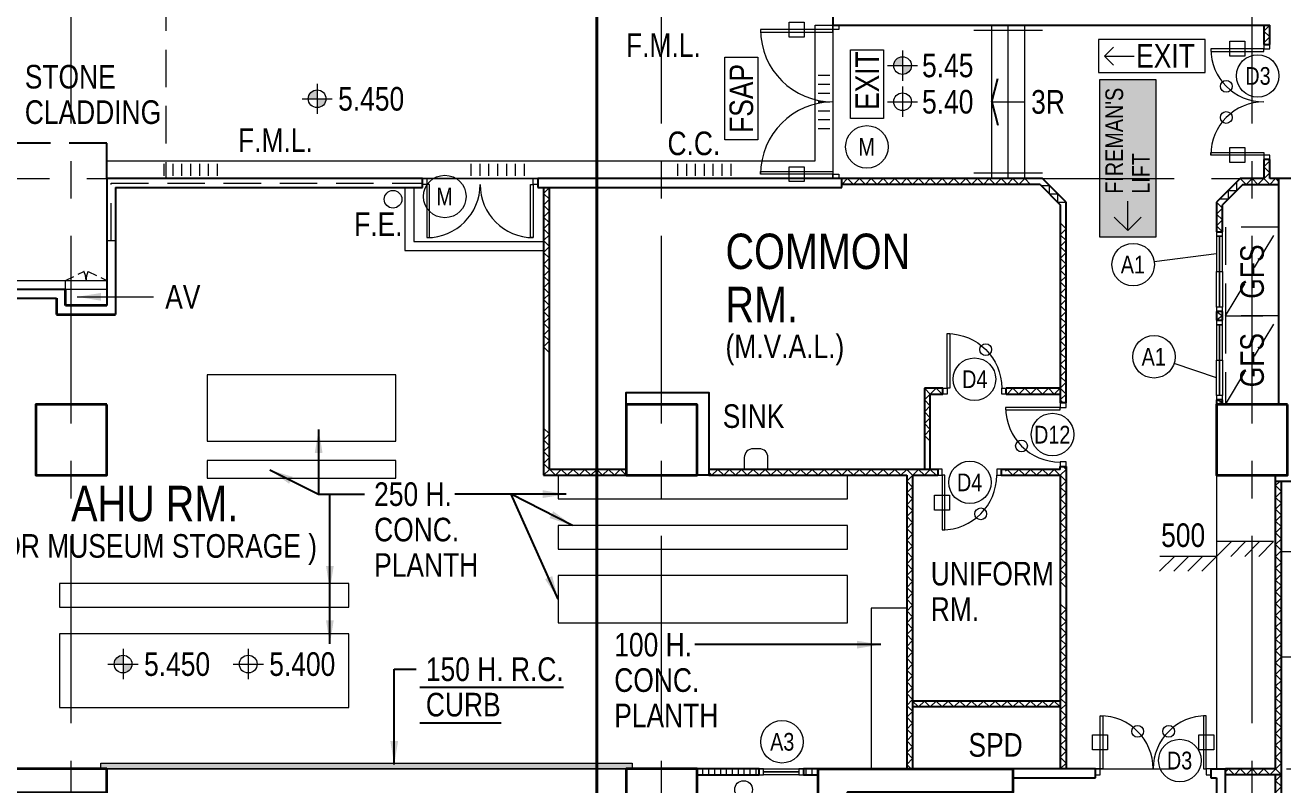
# Model space of a CAD drawing. Header units: millimetres. Extents: x 833576263 to 1668046980, y 817519639 to 1636103653.
# Drawn here: x 834004109 to 834025412, y 818092657 to 818105527 of the extents above; entities that cross this region are included whole.
import ezdxf
from ezdxf.enums import TextEntityAlignment as Align

# ---------------------------------------------------------------- set-up
doc = ezdxf.new("R2010")
doc.units = ezdxf.units.MM
doc.header["$LTSCALE"] = 100
doc.header["$MEASUREMENT"] = 0
for name, pattern in [('C160$0$Hidden', [9.525, 6.35, -3.175]), ('R_LINE_SEC$0$CENTER', [50.8, 31.75, -6.35, 6.35, -6.35]), ('R_P_Grid$0$CENTER', [50.8, 31.75, -6.35, 6.35, -6.35]), ('R_P_LG$0$HIDDEN', [9.525, 6.35, -3.175]), ('R_P_LG$0$HIDDEN2', [4.7625, 3.175, -1.5875])]:
    doc.linetypes.add(name, pattern=pattern)
doc.layers.get('Defpoints').update_dxf_attribs({"color": 170})
doc.layers.add('C_DWG1002P00L0LGGBP$0$C_CONCRETE SLAB', color=7, linetype='Continuous', true_color=0xf0faf0)
doc.layers.add('C_DWG1002P00L0LGGBP$0$C_UNDERLINE OR FSI', color=7, linetype='Continuous', true_color=0xf56e7d)
for name, color, linetype, lineweight in [('R_CONC-PLINTH_LG$0$RDA04011', 4, 'Continuous', 25), ('R_CONC-PLINTH_LG$0$RDA2303', 1, 'Continuous', 18), ('R_P_Grid$0$RDA0251', 1, 'R_P_Grid$0$CENTER', 18), ('R_P_LG$0$3-WALL', 3, 'Continuous', 35), ('R_P_LG$0$RDA0321', 7, 'Continuous', 18), ('R_P_LG$0$RDA0322', 1, 'Continuous', 18), ('R_P_LG$0$RDA0324', 7, 'Continuous', 18), ('R_P_LG$0$RDA04011', 4, 'Continuous', 25), ('R_P_LG$0$RDA04031', 3, 'Continuous', 25), ('R_P_LG$0$RDA0506', 7, 'Continuous', 18), ('R_P_LG$0$RDA0621', 7, 'Continuous', 13), ('R_P_LG$0$RDA0624', 7, 'Continuous', 13), ('R_P_LG$0$RDA2142', 1, 'Continuous', 18), ('R_P_LG$0$RDA2202', 3, 'Continuous', 25), ('R_P_LG$0$RDA2203', 11, 'Continuous', 25), ('R_P_LG$0$RDA2301', 7, 'Continuous', 18), ('R_P_LG$0$RDA2302', 7, 'R_P_LG$0$HIDDEN', 18), ('R_P_LG$0$RDA2401', 1, 'Continuous', 18), ('R_P_LG$0$RDA2804S', 2, 'Continuous', 35), ('R_P_LG$0$RDA3151', 1, 'Continuous', 18), ('R_P_LG$0$RDA3351', 7, 'Continuous', 18), ('R_P_LG$0$RDA4401', 1, 'Continuous', 18), ('R_P_LG$0$RDA4701', 7, 'Continuous', 18), ('R_P_LG$0$RDA5801', 1, 'Continuous', 18), ('R_P_LG$0$RDA5802', 1, 'Continuous', 18), ('R_P_LG$0$RDA7101', 1, 'Continuous', 18), ('R_P_LG$0$RDA7401', 4, 'Continuous', 18)]:
    doc.layers.add(name, color=color, linetype=linetype, lineweight=lineweight)
doc.layers.add('R_LINE_SEC$0$M-REFE', color=3, linetype='Continuous')
doc.layers.add('X-REF', color=7, linetype='Continuous')
doc.styles.add('R_CONC-PLINTH_LG$0$ARIAL', font='arial.ttf', dxfattribs={"width": 0.8})
doc.styles.add('R_CONC-PLINTH_LG$0$ROMANS', font='arial.ttf', dxfattribs={"width": 0.8})
doc.styles.add('R_P_LG$0$Arial', font='arial.ttf', dxfattribs={"width": 0.8})
doc.styles.add('R_P_LG$0$Arial_3', font='arial.ttf', dxfattribs={"width": 0.8, "height": 800})
doc.styles.add('R_P_LG$0$romans', font='arial.ttf', dxfattribs={"width": 0.8})
doc.dimstyles.new('R_CONC-PLINTH_LG$0$M_200LA', dxfattribs={"dimscale": 200, "dimtxt": 2.5, "dimasz": 2, "dimexe": 0.8, "dimexo": 0, "dimgap": 0.75, "dimtad": 1, "dimdec": 0, "dimrnd": 1, "dimzin": 12, "dimdsep": 46, "dimtxsty": 'R_CONC-PLINTH_LG$0$ROMANS', "dimcen": 2, "dimdle": 1, "dimclrd": 7, "dimclre": 7, "dimclrt": 4, "dimaunit": 1, "dimadec": 0, "dimazin": 0, "dimtfac": 1, "dimtdec": 0, "dimtix": 1, "dimtmove": 2, "dimatfit": 3, "dimfxl": 1, "dimtolj": 1, "dimarcsym": 0})
doc.dimstyles.new('R_P_LG$0$M_200LA', dxfattribs={"dimscale": 200, "dimtxt": 2.5, "dimasz": 2, "dimexe": 0.8, "dimexo": 0, "dimgap": 0.75, "dimtad": 1, "dimdec": 0, "dimrnd": 1, "dimzin": 12, "dimdsep": 46, "dimtxsty": 'R_P_LG$0$romans', "dimcen": 2, "dimdle": 1, "dimclrd": 7, "dimclre": 7, "dimclrt": 4, "dimaunit": 1, "dimadec": 3, "dimazin": 0, "dimtfac": 1, "dimtdec": 0, "dimtix": 1, "dimtmove": 2, "dimatfit": 3, "dimfxl": 1, "dimtolj": 1, "dimlwd": 18, "dimlwe": 18, "dimarcsym": 0})
pattern_1 = [(45, (834021640, 818099376.7), (-99.985, 99.985), []), (135, (834021640, 818099376.7), (-99.985, -99.985), [])]

# ---------------------------------------------------------------- blocks, each defined once
blk = doc.blocks.new('R_P_Grid')
at = {"layer": 'R_P_Grid$0$RDA0251'}
for p, q in [((834004890, 818027660), (834004890, 818124763.4)), ((834014890, 818027660), (834014890, 818124763.4)), ((834024890, 818027660), (834024890, 818124763.4)), ((833964515, 818102926.7), (834072885.2, 818102926.7)), ((833964515, 818092926.7), (834072885.2, 818092926.7))]:
    blk.add_line(p, q, dxfattribs=at)
blk = doc.blocks.new('R_P_LG$0$P46A_Escape-Double-Door - _900 _ 900_ x 2500mm-4289485-LG_F _5_000 Mpd_')
at = {"layer": 'R_P_LG$0$RDA3151'}
for p, q in [((-900, 56), (-900, 956)), ((-900, 956), (-855, 956)), ((-855, 956), (-855, 56)), ((900, 956), (855, 956)), ((855, 956), (855, 56)), ((900, 56), (900, 956)), ((-900, 56), (-975, 56)), ((-975, 56), (-975, -44)), ((-900, -44), (-900, 56)), ((-855, 56), (-900, 56)), ((855, 56), (900, 56)), ((900, 56), (900, -44)), ((975, 56), (900, 56)), ((975, -44), (975, 56)), ((-975, -44), (-900, -44)), ((900, -44), (975, -44))]:
    blk.add_line(p, q, dxfattribs=at)
for centre, start, end in [((-900, 56), 0, 90), ((900, 56), 90, 180)]:
    blk.add_arc(centre, 900, start, end, dxfattribs=at)
blk = doc.blocks.new('R_P_LG$0$P46A_Escape-Double-Door - _900 _ 900_ x 2500mm-4353244-LG_F _5_000 Mpd_')
at = {"layer": 'R_P_LG$0$RDA3151'}
for p, q in [((-900, 56), (-900, 956)), ((-900, 956), (-855, 956)), ((-855, 956), (-855, 56)), ((900, 956), (855, 956)), ((855, 956), (855, 56)), ((900, 56), (900, 956)), ((-900, 56), (-975, 56)), ((-975, 56), (-975, -44)), ((-900, -44), (-900, 56)), ((-855, 56), (-900, 56)), ((855, 56), (900, 56)), ((900, 56), (900, -44)), ((975, 56), (900, 56)), ((975, -44), (975, 56)), ((-975, -44), (-900, -44)), ((900, -44), (975, -44))]:
    blk.add_line(p, q, dxfattribs=at)
for centre, start, end in [((-900, 56), 0, 90), ((900, 56), 90, 180)]:
    blk.add_arc(centre, 900, start, end, dxfattribs=at)
blk = doc.blocks.new('R_P_LG$0$P46A_Door-Passage-Double-Flush - _900 _ 900_ X 2500mm-5996058-LG_F _5_000 Mpd_')
at = {"layer": 'R_P_LG$0$RDA3151'}
for p, q in [((-975, 69), (-900, 69)), ((-975, -31), (-975, 69)), ((-900, 69), (-900, -31)), ((900, 69), (975, 69)), ((900, -31), (900, 69)), ((975, 69), (975, -31)), ((-900, -31), (-975, -31)), ((-855, -31), (-900, -31)), ((-900, -31), (-900, -931)), ((-855, -931), (-855, -31)), ((855, -31), (900, -31)), ((855, -931), (855, -31)), ((975, -31), (900, -31)), ((900, -31), (900, -931)), ((-900, -931), (-855, -931)), ((900, -931), (855, -931))]:
    blk.add_line(p, q, dxfattribs=at)
for centre, start, end in [((-900, -31), 270, 0), ((900, -31), 180, 270)]:
    blk.add_arc(centre, 900, start, end, dxfattribs=at)
blk = doc.blocks.new('R_P_LG$0$P46A_Door-Passage-Single-Flush - 925 x 2500mm-4731205-LG_F _5_000 Mpd_')
at = {"layer": 'R_P_LG$0$RDA3151'}
for p, q in [((462, 956), (418, 956)), ((418, 956), (418, 31)), ((462, 31), (462, 956)), ((-462, 31), (-537, 31)), ((-537, 31), (-537, -69)), ((-462, -69), (-462, 31)), ((418, 31), (462, 31)), ((462, 31), (462, -69)), ((537, 31), (462, 31)), ((537, -69), (537, 31)), ((-537, -69), (-462, -69)), ((462, -69), (537, -69))]:
    blk.add_line(p, q, dxfattribs=at)
blk.add_arc((462, 31), 925, 90, 180, dxfattribs=at)
blk = doc.blocks.new('R_P_LG$0$P46A_FS_Gas_Flooding_System_Cylinder - P46A_FS_Gas_Flooding_System_Cylinder-V136-LG_F _5_000 Mpd_')
at = {"layer": 'R_P_LG$0$RDA5802', "linetype": 'R_P_LG$0$HIDDEN'}
blk.add_line((-750, 0), (750, -900), dxfattribs=at)
blk.add_lwpolyline([(-750, 0), (-750, -900), (750, -900), (750, 0)], close=True, dxfattribs=at)
blk = doc.blocks.new('R_P_LG$0$LMark-SFL-1')
for p, q in [((0, 1.28), (0, -1.28)), ((-1.28, 0), (1.28, 0))]:
    blk.add_line(p, q)
blk.add_circle((0, 0), 0.75)
at = {"color": 7, "style": 'R_P_LG$0$romans', "width": 0.8}
blk.add_attdef('SFL', (1.03, 1.03), '', height=2, dxfattribs=at)
blk = doc.blocks.new('R_P_LG$0$LMark-FFL-1')
h = blk.add_hatch(color=256)
h.paths.add_polyline_path([(0, 0.75, 0.414214), (-0.75, 0), (0, 0)])
h.paths.add_polyline_path([(0.75, 0), (0, 0), (0, -0.75, 0.414214)])
for p, q in [((0, 1.28), (0, -1.28)), ((-1.28, 0), (1.28, 0))]:
    blk.add_line(p, q)
blk.add_circle((0, 0), 0.75)
at = {"color": 7, "style": 'R_P_LG$0$romans', "width": 0.8}
blk.add_attdef('FFL', (1.03, 1.03), '', height=2, dxfattribs=at)
blk = doc.blocks.new('R_P_LG$0$P46A_Symb_EXIT')
at = {"layer": 'R_P_LG$0$RDA7101'}
for p, q in [((-2.61, -0.99), (-2.61, 1.81)), ((-2.61, 1.81), (3.2, 1.81)), ((3.2, 1.81), (3.2, -0.99)), ((3.2, -0.99), (-2.61, -0.99))]:
    blk.add_line(p, q, dxfattribs=at)
at = {"layer": 'R_P_LG$0$RDA7101', "insert": (-1.89, 1.39), "char_height": 2, "width": 6.157, "attachment_point": 1, "style": 'R_P_LG$0$Arial_3'}
blk.add_mtext('EXIT', dxfattribs=at)
blk = doc.blocks.new('R_P_LG$0$AP_600')
at = {"layer": 'R_P_LG$0$RDA3151'}
for points in [[(0, 0), (75, 0), (75, 100), (0, 100)], [(75, 50), (75, 100), (675, 100), (675, 50)], [(75, 0), (75, 50), (675, 50), (675, 0)], [(675, 0), (750, 0), (750, 100), (675, 100)]]:
    blk.add_lwpolyline(points, close=True, dxfattribs=at)
blk = doc.blocks.new('R_P_LG$0$A$C1D971937')
at = {"layer": 'R_P_LG$0$RDA0324'}
for p, q in [((-126, 965), (126, 713)), ((-126, 965), (-126, 0)), ((-126, 727), (126, 475)), ((-126, 490), (126, 238)), ((-126, 252), (126, 0)), ((-126, 0), (126, 0)), ((126, 0), (378, -252)), ((126, 0), (126, -963)), ((126, -238), (378, -490)), ((126, -475), (378, -727)), ((126, -713), (378, -965))]:
    blk.add_line(p, q, dxfattribs=at)
blk = doc.blocks.new('R_P_LG$0$A$C2DDB0328')
at = {"layer": 'R_P_LG$0$RDA3151'}
for points in [[(-839, -201), (-839, 51), (-586, 51), (-586, -201)], [(-100, 0), (0, 0), (0, -75), (-100, -75)], [(-100, -75), (-1325, -75), (-1325, -120), (-100, -120)], [(-100, -2525), (-1325, -2525), (-1325, -2480), (-100, -2480)], [(-839, -2651), (-839, -2399), (-586, -2399), (-586, -2651)], [(-100, -2600), (-100, -2525), (0, -2525), (0, -2600)]]:
    blk.add_lwpolyline(points, close=True, dxfattribs=at)
for centre, start, end in [((-100, -75), 180, 270), ((-100, -2525), 90, 180)]:
    blk.add_arc(centre, 1225, start, end, dxfattribs=at)
blk = doc.blocks.new('R_LINE_SEC')
at = {"layer": 'R_LINE_SEC$0$M-REFE', "linetype": 'R_LINE_SEC$0$CENTER', "const_width": 50}
blk.add_lwpolyline([(834013790, 818022093), (834013790, 818120927)], dxfattribs=at)
blk = doc.blocks.new('C_DWG1002P00L0LGGBP')
at = {"layer": 'C_DWG1002P00L0LGGBP$0$C_CONCRETE SLAB'}
h = blk.add_hatch(color=256, dxfattribs=at)
h.dxf.hatch_style = 1
h.paths.add_polyline_path([(834005390, 818093027), (834005390, 818092927), (834014390, 818092927), (834014390, 818093027)])
at = {"layer": 'C_DWG1002P00L0LGGBP$0$C_UNDERLINE OR FSI'}
blk.add_hatch(color=256, dxfattribs=at).paths.add_polyline_path([(834022304, 818101939), (834023264, 818101939), (834023264, 818104600), (834022304, 818104600)])
for p, q in [((834010796, 818094310), (834013226, 818094310)), ((834010796, 818093710), (834012172, 818093710))]:
    blk.add_line(p, q, dxfattribs=at)
blk = doc.blocks.new('C160')
at = {"layer": 'Defpoints', "color": 5, "linetype": 'C160$0$Hidden'}
blk.add_lwpolyline([(834254.409, 817762.013), (834210.254, 817761.952), (834163.406, 817761.685), (834160.628, 817762.226), (834157.119, 817761.439), (834108.319, 817762.605), (834108.144, 817762.636), (834103.295, 817765.664), (834097.282, 817768.715), (834077.496, 817770.249), (834050.805, 817763.603, -0.063743), (834038.566, 817770.725, -0.019968), (834005.795, 817798.006, -0.029895), (833991.263, 817812.789, -0.021438), (833981.312, 817825.241, -0.021013), (833965.506, 817848.883, -0.132471), (833963.674, 817854.115), (833962.82, 817865.725), (833962.718, 817879.849), (833962.814, 818098.001, -0.191115), (834009.083, 818193.421, 0.20608), (834017.373, 818211.851), (834018.002, 818250.609)], format="xyb", dxfattribs=at)
blk = doc.blocks.new('R_P_LG')
at = {"layer": 'R_P_LG$0$RDA0621'}
h = blk.add_hatch(dxfattribs=at)
h.set_pattern_fill('_USER', color=256, scale=141.4, angle=45, double=1, pattern_type=0)
h.set_pattern_definition([(45, (834025190, 818105526.7), (-99.985, 99.985), []), (135, (834025190, 818105526.7), (-99.985, -99.985), [])])
h.paths.add_polyline_path([(834025190, 818105526.7), (834025090, 818105526.7), (834025090, 818105201.7), (834025190, 818105201.7)])
h = blk.add_hatch(dxfattribs=at)
h.set_pattern_fill('_USER', color=256, scale=141.4, angle=45, double=1, pattern_type=0)
h.set_pattern_definition([(45, (834025090, 818102926.7), (-99.985, 99.985), []), (135, (834025090, 818102926.7), (-99.985, -99.985), [])])
h.paths.add_polyline_path([(834025340, 818102926.7), (834025190, 818102926.7), (834025190, 818103251.7), (834025090, 818103251.7), (834025090, 818102926.7), (834024690, 818102926.7), (834024731.4214, 818102826.7), (834025340, 818102826.7)])
h = blk.add_hatch(dxfattribs=at)
h.set_pattern_fill('_USER', color=256, scale=141.4, angle=45, double=1, pattern_type=0)
h.set_pattern_definition([(45, (834017940, 818102826.7), (-99.985, 99.985), []), (135, (834017940, 818102826.7), (-99.985, -99.985), [])])
h.paths.add_polyline_path([(834021139.5168, 818102926.7), (834017940, 818102926.7), (834017940, 818102826.7), (834021139.5168, 818102826.7)])
h = blk.add_hatch(dxfattribs=at)
h.set_pattern_fill('_USER', color=256, scale=141.4, angle=45, double=1, pattern_type=0)
h.set_pattern_definition([(45, (834012890, 818100076.7), (-99.985, 99.985), []), (135, (834012890, 818100076.7), (-99.985, -99.985), [])])
h.paths.add_polyline_path([(834012990, 818102776.7), (834012890, 818102776.7), (834012890, 818099976.7), (834012990, 818099976.7)])
h = blk.add_hatch(dxfattribs=at)
h.set_pattern_fill('_USER', color=256, scale=141.4, angle=45, double=1, pattern_type=0)
h.set_pattern_definition([(0, (834021457.22, 818102668.1), (3e-14, 141.4), []), (90, (834021457.22, 818102668.1), (-141.4, 9e-15), [])])
h.paths.add_polyline_path([(834021315.8214, 818102809.5), (834021669.3107, 818102456.0107), (834021740.0214, 818102526.7213), (834021386.532, 818102880.2107)])
h = blk.add_hatch(dxfattribs=at)
h.set_pattern_fill('_USER', color=256, scale=141.4, angle=45, double=1, pattern_type=0)
h.set_pattern_definition([(90, (834024490, 818102726.7), (-141.4, 2e-08), []), (180, (834024490, 818102726.7), (-2e-08, -141.4), [])])
h.paths.add_polyline_path([(834024631.4, 818102868.1), (834024348.6, 818102585.3), (834024419.3107, 818102514.5893), (834024702.1107, 818102797.3893)])
h = blk.add_hatch(dxfattribs=at)
h.set_pattern_fill('_USER', color=256, scale=141.4, angle=45, double=1, pattern_type=0)
h.set_pattern_definition([(45, (834024290, 818102526.7), (-99.985, 99.985), []), (135, (834024290, 818102526.7), (-99.985, -99.985), [])])
h.paths.add_polyline_path([(834024390, 818102485.2786), (834024290, 818102526.7), (834024290, 818102026.7), (834024390, 818102026.7)])
h = blk.add_hatch(dxfattribs=at)
h.set_pattern_fill('_USER', color=256, scale=141.4, angle=45, double=1, pattern_type=0)
h.set_pattern_definition(pattern_1)
h.paths.add_polyline_path([(834021740, 818102176.2772), (834021640, 818102176.2772), (834021640, 818099126.7), (834021740, 818099126.7)])
h = blk.add_hatch(dxfattribs=at)
h.set_pattern_fill('_USER', color=256, scale=141.4, angle=45, double=1, pattern_type=0)
h.set_pattern_definition([(45, (834019440, 818099276.7), (-99.985, 99.985), []), (135, (834019440, 818099276.7), (-99.985, -99.985), [])])
h.paths.add_polyline_path([(834019340, 818098476.8208), (834019440, 818098476.8208), (834019440, 818099276.7), (834019650, 818099276.7), (834019650, 818099376.7), (834019340, 818099376.7)])
h = blk.add_hatch(dxfattribs=at)
h.set_pattern_fill('_USER', color=256, scale=141.4, angle=45, double=1, pattern_type=0)
h.set_pattern_definition(pattern_1)
h.paths.add_polyline_path([(834021640, 818099376.7), (834020725, 818099376.7), (834020725, 818099276.7), (834021640, 818099276.7)])
h = blk.add_hatch(dxfattribs=at)
h.set_pattern_fill('_USER', color=256, scale=141.4, angle=45, double=1, pattern_type=0)
h.set_pattern_definition([(45, (834012990, 818098001.7), (-99.985, 99.985), []), (135, (834012990, 818098001.7), (-99.985, -99.985), [])])
h.paths.add_polyline_path([(834014290, 818098001.7), (834012990, 818098001.7), (834012990, 818098701.5943), (834012890, 818098701.5943), (834012890, 818097901.7), (834014290, 818097901.7)])
h = blk.add_hatch(dxfattribs=at)
h.set_pattern_fill('_USER', color=256, scale=141.4, angle=45, double=1, pattern_type=0)
h.set_pattern_definition([(45, (834021639.84, 818097901.7), (-99.985, 99.985), []), (135, (834021639.84, 818097901.7), (-99.985, -99.985), [])])
h.paths.add_polyline_path([(834021739.8439, 818098051.7), (834021640, 818098051.7), (834021639.8439, 818098001.7), (834020715, 818098001.7), (834020715, 818097901.7), (834021639.8439, 818097901.7), (834021639.8439, 818096001.9718), (834021739.8439, 818096001.9718)])
h = blk.add_hatch(dxfattribs=at)
h.set_pattern_fill('_USER', color=256, scale=141.4, angle=45, double=1, pattern_type=0)
h.set_pattern_definition([(45, (834019540, 818097901.7), (-99.985, 99.985), []), (135, (834019540, 818097901.7), (-99.985, -99.985), [])])
h.paths.add_polyline_path([(834019565, 818098001.7), (834015690, 818098001.7), (834015690, 818097901.7), (834019040, 818097901.7), (834019040, 818092926.7), (834019140, 818092926.7), (834019140, 818097901.7), (834019565, 818097901.7)])
h = blk.add_hatch(dxfattribs=at)
h.set_pattern_fill('_USER', color=256, scale=141.4, angle=45, double=1, pattern_type=0)
h.set_pattern_definition([(45, (834025290, 818092926.7), (-99.985, 99.985), []), (135, (834025290, 818092926.7), (-99.985, -99.985), [])])
h.paths.add_polyline_path([(834025290, 818092926.7), (834024440, 818092926.7), (834024440, 818092826.7), (834025390, 818092826.7), (834025390, 818097801.7), (834025290, 818097801.7)])
h = blk.add_hatch(dxfattribs=at)
h.set_pattern_fill('_USER', color=256, scale=141.4, angle=45, double=1, pattern_type=0)
h.set_pattern_definition([(45, (834021639.84, 818092926.7), (-99.985, 99.985), []), (135, (834021639.84, 818092926.7), (-99.985, -99.985), [])])
h.paths.add_polyline_path([(834021739.8439, 818095726.2772), (834021639.8439, 818095726.2772), (834021639.8439, 818092926.7), (834021739.8439, 818092926.7)])
h = blk.add_hatch(dxfattribs=at)
h.set_pattern_fill('_USER', color=256, scale=141.4, angle=45, double=1, pattern_type=0)
h.set_pattern_definition([(45, (834021139.84, 818094076.7), (-99.985, 99.985), []), (135, (834021139.84, 818094076.7), (-99.985, -99.985), [])])
h.paths.add_polyline_path([(834021639.8439, 818094076.7), (834019140, 818094076.7), (834019140, 818093976.7), (834021639.8439, 818093976.7)])
h = blk.add_hatch(dxfattribs=at)
h.set_pattern_fill('_USER', color=256, scale=100, double=1, pattern_type=0)
h.set_pattern_definition([(0, (834015490, 818092826.7), (0, 100), []), (90, (834015490, 818092826.7), (-100, 6e-15), [])])
h.paths.add_polyline_path([(834016540, 818092926.7), (834015490, 818092926.7), (834015490, 818092826.7), (834016540, 818092826.7)])
h = blk.add_hatch(dxfattribs=at)
h.set_pattern_fill('_USER', color=256, scale=100, double=1, pattern_type=0)
h.set_pattern_definition([(0, (834017540, 818092926.7), (0, 100), []), (90, (834017540, 818092926.7), (-100, 6e-15), [])])
h.paths.add_polyline_path([(834017540, 818092926.7), (834017290, 818092926.7), (834017290, 818092826.7), (834017540, 818092826.7)])
h = blk.add_hatch(dxfattribs=at)
h.set_pattern_fill('_USER', color=256, scale=141.4, angle=135, double=1, pattern_type=0)
h.set_pattern_definition([(135, (834025390, 818092826.7), (-99.985, -99.985), []), (225, (834025390, 818092826.7), (99.985, -99.985), [])])
h.paths.add_polyline_path([(834025289.9698, 818092826.7), (834025289.9698, 818089576.7), (834025389.9698, 818089576.7), (834025389.9698, 818092826.7)])
at = {"layer": 'R_P_LG$0$RDA0624', "lineweight": 18}
h = blk.add_hatch(dxfattribs=at)
h.set_pattern_fill('DOTS', color=4, scale=90, angle=45, style=0)
h.set_pattern_definition([(45, (0, 0), (-50.513940681, 151.541822043), [0, -142.875])])
edge = h.paths.add_edge_path()
edge.add_arc((834065390, 818020126.7), 13000, 75, 90)
edge.add_line((834065390, 818033126.7), (833989233.5977, 818033126.7))
edge.add_arc((833989233.5977, 818040126.7), 7000, 227.47847394, 269.99999999, ccw=False)
edge.add_line((833984502.5276, 818034967.5358), (833978583.9299, 818040395.0234))
edge.add_arc((833983315, 818045554.1877), 7000, 180, 227.47847394, ccw=False)
edge.add_line((833976315, 818045554.1877), (833976315, 818098726.7))
edge.add_arc((833983314.9761, 818098726.7099), 6999.9761, 115.841715, 180.00008101, ccw=False)
edge.add_line((833980263.7812, 818105026.7), (834002230.1033, 818105026.7))
edge.add_line((834002230.1033, 818105026.7), (834002230.4132, 818116699.7))
edge.add_line((834002230.4132, 818116699.7), (833958315, 818116699.7))
edge.add_line((833958315, 818116699.7), (833958315, 818110699.7))
edge.add_line((833958315, 818110699.7), (833963315, 818110699.7))
edge.add_arc((833963315, 818103699.7), 7000, 0, 90, ccw=False)
edge.add_line((833970315, 818103699.7), (833970315, 818045554.1877))
edge.add_arc((833983315, 818045554.1877), 13000, 180, 227.47847393)
edge.add_line((833974528.727, 818035972.8826), (833980447.3247, 818030545.395))
edge.add_arc((833989233.5977, 818040126.7), 13000, 227.47847393, 270)
edge.add_line((833989233.5977, 818027126.7), (834065245.1822, 818027126.7))
edge.add_arc((834065245.1822, 818019026.7), 8100, 75, 90, ccw=False)
edge.add_line((834067341.6165, 818026850.6992), (834090782.7579, 818020569.6643))
edge.add_arc((834094147.4055, 818033126.7), 13000, 255, 270)
edge.add_line((834094147.4055, 818020126.7), (834118759.2741, 818020126.7))
edge.add_arc((834118759.2741, 818033126.7), 13000, 270, 282.26165437)
edge.add_line((834121520.1679, 818020423.257), (834124956.9903, 818021170.1963))
edge.add_arc((834126677.2395, 818013254.9741), 8100, 20.44433993, 102.26165437, ccw=False)
edge.add_arc((834190761.1764, 818035930.696), 59878.7776, 183.670517332, 199.356395537, ccw=False)
edge.add_line((834131005.2286, 818032097.3284), (834127870.7181, 818029996.4247))
edge.add_line((834127870.7181, 818029996.4247), (834126362.9837, 818029715.8154))
edge.add_arc((834117071.8823, 818047426.7), 20000, 270, 297.68143099, ccw=False)
edge.add_line((834117071.8823, 818027426.7), (834089164.0869, 818027426.7))
edge.add_arc((834089164.0869, 818033426.7), 6000, 255.00000001, 270, ccw=False)
edge.add_line((834087611.1726, 818027631.1451), (834068754.6476, 818032683.7357))
at = {"layer": 'R_P_LG$0$RDA4701'}
h = blk.add_hatch(dxfattribs=at)
h.set_pattern_fill('_USER', color=256, scale=150, angle=167.52488052, pattern_type=0)
h.set_pattern_definition([(180, (834013341.03, 818070626.7), (-2e-08, -150), [])])
h.paths.add_polyline_path([(834017740, 818104767.7348), (834017540, 818104767.7348), (834017540, 818103742.7348), (834017740, 818103742.7348)])
h = blk.add_hatch(dxfattribs=at)
h.set_pattern_fill('_USER', color=256, scale=150, angle=77.52488052, pattern_type=0)
h.set_pattern_definition([(90, (833973314.77, 818107375.67), (-150, 2e-08), [])])
h.paths.add_polyline_path([(834007455.8054, 818102976.7), (834007455.8054, 818103176.7), (834006430.8054, 818103176.7), (834006430.8054, 818102976.7)])
h = blk.add_hatch(dxfattribs=at)
h.set_pattern_fill('_USER', color=256, scale=150, angle=77.52488052, pattern_type=0)
h.set_pattern_definition([(90, (833978514.77, 818107375.67), (-150, 2e-08), [])])
h.paths.add_polyline_path([(834012655.8054, 818102976.7), (834012655.8054, 818103176.7), (834011630.8054, 818103176.7), (834011630.8054, 818102976.7)])
h = blk.add_hatch(dxfattribs=at)
h.set_pattern_fill('_USER', color=256, scale=150, angle=77.52488052, pattern_type=0)
h.set_pattern_definition([(90, (833982014.77, 818107375.67), (-150, 2e-08), [])])
h.paths.add_polyline_path([(834016155.8054, 818102976.7), (834016155.8054, 818103176.7), (834015130.8054, 818103176.7), (834015130.8054, 818102976.7)])
at = {"layer": 'Defpoints', "color": 5, "linetype": 'R_P_LG$0$HIDDEN'}
blk.add_lwpolyline([(834005490, 818102926.7), (834005490, 818103526.7), (833983090, 818103526.7), (833983090, 818036326.7), (834005490, 818036326.7), (834005490, 818036926.7)], dxfattribs=at)
at = {"layer": 'R_P_LG$0$3-WALL'}
for p, q in [((834004790, 818100776.7), (834004790, 818101051.7)), ((834004640, 818100901.7), (834004640, 818100626.7)), ((834004640, 818100626.7), (834005640, 818100626.7)), ((834005490, 818100776.7), (834004790, 818100776.7))]:
    blk.add_line(p, q, dxfattribs=at)
at = {"layer": 'R_P_LG$0$RDA0506'}
for p, q in [((834024290, 818101651.7), (834023233.5969, 818101515.9502)), ((834024290, 818099551.7), (834023570.4798, 818099793.9013))]:
    blk.add_line(p, q, dxfattribs=at)
for centre in [(834024985.5547, 818104666.5224), (834018365.6453, 818103465), (834011216.8736, 818102624), (834022876.5329, 818101470.0668), (834023229.2912, 818099908.7505), (834020188.5368, 818099528.2732), (834021510.4632, 818098591.2732), (834020111.4632, 818097781.2732), (834016927.5, 818093386.7), (834023667.1561, 818093068.8459)]:
    blk.add_circle(centre, 360, dxfattribs=at)
at = {"layer": 'R_P_LG$0$RDA0621'}
for points in [[(834024290, 818100676.7), (834024390, 818100601.7), (834024290, 818100526.7)], [(834024290, 818099176.7), (834024390, 818099139.2), (834024290, 818099101.7)]]:
    blk.add_lwpolyline(points, dxfattribs=at)
at = {"layer": 'R_P_LG$0$RDA2142', "linetype": 'R_P_LG$0$HIDDEN'}
for p, q in [((834005565, 818101876.7), (834005565, 818102851.7)), ((834005565, 818102851.7), (834010840, 818102851.7)), ((834005490, 818101876.7), (834005640, 818101876.7))]:
    blk.add_line(p, q, dxfattribs=at)
at = {"layer": 'R_P_LG$0$RDA2142'}
for p, q in [((834002030, 818101201.7), (834005490, 818101201.7)), ((834004790, 818101051.7), (834005490, 818101051.7)), ((834004790.1537, 818101051.7), (834004790.1537, 818101201.7))]:
    blk.add_line(p, q, dxfattribs=at)
at = {"layer": 'R_P_LG$0$RDA2142', "linetype": 'R_P_LG$0$HIDDEN2', "ltscale": 0.5}
blk.add_lwpolyline([(834004790.1537, 818101201.7), (834005104.6548, 818101355.1122, -0.1139484461), (834005140.0768, 818101201.7, -0.1139484481), (834005175.4989, 818101355.1122), (834005490, 818101201.7)], format="xyb", dxfattribs=at)
at = {"layer": 'R_P_LG$0$RDA2202'}
for p, q in [((834017790, 818105776.7), (834017790, 818105526.7)), ((834017790, 818105526.7), (834025190, 818105526.7)), ((834010840, 818102926.7), (834005490, 818102926.7)), ((834005490, 818102926.7), (834005490, 818100776.7)), ((834010840, 818102776.7), (834010840, 818102926.7)), ((834017940, 818102926.7), (834012790, 818102926.7)), ((834012790, 818102926.7), (834012790, 818102776.7)), ((834017940, 818102776.7), (834017940, 818102926.7)), ((834025340, 818102926.7), (834025340, 818099101.7)), ((834026927.868, 818102926.7), (834025340, 818102926.7)), ((834005640, 818102776.7), (834010840, 818102776.7)), ((834005640, 818102776.7), (834005640, 818100626.7)), ((834012790, 818102776.7), (834017940, 818102776.7)), ((834002030, 818101051.7), (834004790, 818101051.7)), ((834002210, 818100901.7), (834004640, 818100901.7)), ((834025290, 818097801.7), (834025290, 818097901.7)), ((834025290, 818097801.7), (834026790, 818097801.7)), ((834022240, 818092926.7), (834020840, 818092926.7)), ((834022240, 818092776.7), (834022240, 818092926.7)), ((834024190, 818092926.7), (834024190, 818092776.7)), ((834024190, 818092926.7), (834024440, 818092926.7)), ((834024440, 818090776.7), (834024440, 818092926.7)), ((834020840, 818092776.7), (834022240, 818092776.7)), ((834024190, 818092776.7), (834024290, 818092776.7)), ((834024290, 818092776.7), (834024290, 818090776.7))]:
    blk.add_line(p, q, dxfattribs=at)
blk.add_lwpolyline([(834014290, 818099101.7), (834014290, 818099301.7), (834015690, 818099301.7), (834015690, 818097901.7), (834015490, 818097901.7), (834015490, 818099101.7)], close=True, dxfattribs=at)
at = {"layer": 'R_P_LG$0$RDA2203'}
for p, q in [((834025090, 818105526.7), (834025090, 818105201.7)), ((834025190, 818105201.7), (834025190, 818105526.7)), ((834025090, 818105201.7), (834025190, 818105201.7)), ((834025190, 818103251.7), (834025090, 818103251.7)), ((834025090, 818103251.7), (834025090, 818102926.7)), ((834025190, 818102926.7), (834025190, 818103251.7)), ((834021340, 818102926.7), (834017940, 818102926.7)), ((834021740, 818102526.7), (834021340, 818102926.7)), ((834021740, 818102526.7), (834021340, 818102926.7)), ((834024690, 818102926.7), (834024290, 818102526.7)), ((834025090, 818102926.7), (834024690, 818102926.7)), ((834025340, 818102926.7), (834025190, 818102926.7)), ((834012890, 818102776.7), (834012890, 818097901.7)), ((834012990, 818098001.7), (834012990, 818102776.7)), ((834021298.5786, 818102826.7), (834017940, 818102826.7)), ((834021298.5786, 818102826.7), (834021640, 818102485.2786)), ((834021298.5786, 818102826.7), (834021640, 818102485.2786)), ((834024731.4214, 818102826.7), (834024390, 818102485.2786)), ((834024731.4214, 818102826.7), (834025340, 818102826.7)), ((834021740, 818099126.7), (834021740, 818102526.7)), ((834024290, 818102526.7), (834024290, 818102026.7)), ((834021640, 818102485.2786), (834021640, 818099126.7)), ((834024390, 818102026.7), (834024390, 818102485.2786)), ((834024290, 818102026.7), (834024390, 818102026.7)), ((834024390, 818100676.7), (834024290, 818100676.7)), ((834024290, 818100676.7), (834024290, 818100526.7)), ((834024390, 818100526.7), (834024390, 818100676.7)), ((834024290, 818100526.7), (834024390, 818100526.7)), ((834019650, 818099376.7), (834019340, 818099376.7)), ((834019340, 818099376.7), (834019340, 818098001.7)), ((834019650, 818099276.7), (834019650, 818099376.7)), ((834021640, 818099376.7), (834020725, 818099376.7)), ((834020725, 818099276.7), (834020725, 818099376.7)), ((834019440, 818099276.7), (834019650, 818099276.7)), ((834019440, 818098001.7), (834019440, 818099276.7)), ((834020725, 818099276.7), (834021640, 818099276.7)), ((834021740, 818099126.7), (834021640, 818099126.7)), ((834024390, 818099176.7), (834024290, 818099176.7)), ((834024290, 818099176.7), (834024290, 818099101.7)), ((834024390, 818099101.7), (834024390, 818099176.7)), ((834021639.8439, 818098001.7), (834021640, 818098051.7)), ((834021640, 818098051.7), (834021740, 818098051.7)), ((834021739.8439, 818098051.7), (834021739.8439, 818092926.7)), ((834012890, 818097901.7), (834014290, 818097901.7)), ((834014290, 818098001.7), (834012990, 818098001.7)), ((834019565, 818098001.7), (834015690, 818098001.7)), ((834015690, 818097901.7), (834019040, 818097901.7)), ((834019040, 818097901.7), (834019040, 818092926.7)), ((834019140, 818097901.7), (834019140, 818092926.7)), ((834019140, 818097901.7), (834019565, 818097901.7)), ((834019565, 818098001.7), (834019565, 818097901.7)), ((834021639.8439, 818098001.7), (834020640, 818098001.7)), ((834020640, 818098001.7), (834020640, 818097901.7)), ((834020640, 818097901.7), (834021639.8439, 818097901.7)), ((834021639.8439, 818097901.7), (834021639.8439, 818092926.7)), ((834025290, 818092926.7), (834025290, 818097801.7)), ((834025390, 818092826.7), (834025390, 818097801.7)), ((834021639.8439, 818094076.7), (834019140, 818094076.7)), ((834021639.8439, 818093976.7), (834019140, 818093976.7)), ((834016540, 818092926.7), (834015490, 818092926.7)), ((834016540, 818092826.7), (834016540, 818092926.7)), ((834017540, 818092926.7), (834017290, 818092926.7)), ((834017290, 818092926.7), (834017290, 818092826.7)), ((834025290, 818092926.7), (834024440, 818092926.7)), ((834015490, 818092826.7), (834016540, 818092826.7)), ((834017290, 818092826.7), (834017540, 818092826.7)), ((834025390, 818092826.7), (834024440, 818092826.7)), ((834025290, 818089576.7), (834025290, 818092826.7)), ((834025390, 818089576.7), (834025390, 818092826.7))]:
    blk.add_line(p, q, dxfattribs=at)
at = {"layer": 'R_P_LG$0$RDA2301'}
for p, q in [((834012715, 818102926.7), (834010915, 818102926.7)), ((834024290, 818097901.7), (834024290, 818092926.7))]:
    blk.add_line(p, q, dxfattribs=at)
for points in [[(834010540, 818102776.7), (834010540, 818101711.7), (834012890, 818101711.7)], [(834010690, 818102776.7), (834010690, 818101861.7), (834012890, 818101861.7)]]:
    blk.add_lwpolyline(points, dxfattribs=at)
at = {"layer": 'R_P_LG$0$RDA2302'}
for p, q in [((834005490, 818103526.7), (833981090, 818103526.7)), ((834005490, 818101201.7), (834005490, 818103526.7))]:
    blk.add_line(p, q, dxfattribs=at)
blk.add_lwpolyline([(834008914.9086, 818106062.8842), (834006490, 818106062.8842), (834006490, 818102926.7), (834005490, 818102926.7), (834005490, 818103526.7), (833981090, 818103526.7), (833981090, 818102926.7), (833976556.6667, 818102926.7), (833976556.6667, 818102926.7), (833976556.6667, 818079326.7), (833979090, 818079326.7), (833979090, 818078326.7), (833974590, 818078326.7), (833974590, 818061526.7), (833979090, 818061526.7), (833979090, 818060526.7), (833976556.6667, 818060526.7), (833976556.6667, 818036926.7), (834006490, 818036925.7), (834006490, 818033366.1737), (834028290, 818033366.1737), (834028290, 818036926.7), (834030040, 818036926.7)], dxfattribs=at)
at = {"layer": 'R_P_LG$0$RDA2401'}
for p, q in [((834020480, 818102926.7), (834020480, 818105526.7)), ((834020760, 818102926.7), (834020760, 818105526.7)), ((834021040, 818102926.7), (834021040, 818105526.7)), ((834021340, 818105436.7), (834020180, 818105436.7)), ((834020480, 818104226.7), (834021040, 818104226.7)), ((834021340, 818103016.7), (834020180, 818103016.7))]:
    blk.add_line(p, q, dxfattribs=at)
at = {"layer": 'R_P_LG$0$RDA2401', "color": 3, "lineweight": 25}
for q in [(834020586.1158, 818104622.7296), (834020586.1158, 818103830.6704)]:
    blk.add_line((834020480, 818104226.7), q, dxfattribs=at)
at = {"layer": 'R_P_LG$0$RDA2804S'}
for points in [[(834005490, 818099101.7), (834004290, 818099101.7), (834004290, 818097901.7), (834005490, 818097901.7)], [(834015490, 818099101.7), (834014290, 818099101.7), (834014290, 818097901.7), (834015490, 818097901.7)], [(834025490, 818099101.7), (834024290, 818099101.7), (834024290, 818097901.7), (834025490, 818097901.7)], [(834005490, 818092926.7), (834000550, 818092926.7), (834000550, 818092526.7), (834003140, 818092526.7), (834003140, 818086476.7), (834003640, 818086476.7), (834003640, 818092526.7), (834005490, 818092526.7)], [(834015490, 818092926.7), (834014290, 818092926.7), (834014290, 818091726.7), (834015490, 818091726.7)], [(834018040, 818084526.7), (834020840, 818084526.7), (834020840, 818084126.7), (834017540, 818084126.7), (834017540, 818092926.7), (834020840, 818092926.7), (834020840, 818092526.7), (834018040, 818092526.7)]]:
    blk.add_lwpolyline(points, close=True, dxfattribs=at)
at = {"layer": 'R_P_LG$0$RDA3151'}
for points in [[(834024513.5294, 818105000.2294), (834024513.5294, 818105253.1706), (834024766.4706, 818105253.1706), (834024766.4706, 818105000.2294)], [(834024513.5294, 818103200.2294), (834024513.5294, 818103453.1706), (834024766.4706, 818103453.1706), (834024766.4706, 818103200.2294)], [(834024390, 818101951.7), (834024390, 818102026.7), (834024290, 818102026.7), (834024290, 818101951.7)], [(834024340, 818101951.7), (834024290, 818101951.7), (834024290, 818101351.7), (834024340, 818101351.7)], [(834024390, 818101951.7), (834024340, 818101951.7), (834024340, 818101351.7), (834024390, 818101351.7)], [(834024340, 818100751.7), (834024290, 818100751.7), (834024290, 818101351.7), (834024340, 818101351.7)], [(834024390, 818100751.7), (834024340, 818100751.7), (834024340, 818101351.7), (834024390, 818101351.7)], [(834024390, 818100676.7), (834024390, 818100751.7), (834024290, 818100751.7), (834024290, 818100676.7)], [(834024390, 818100451.7), (834024390, 818100526.7), (834024290, 818100526.7), (834024290, 818100451.7)], [(834024340, 818100451.7), (834024290, 818100451.7), (834024290, 818099851.7), (834024340, 818099851.7)], [(834024390, 818100451.7), (834024340, 818100451.7), (834024340, 818099851.7), (834024390, 818099851.7)], [(834024340, 818099251.7), (834024290, 818099251.7), (834024290, 818099851.7), (834024340, 818099851.7)], [(834024390, 818099251.7), (834024340, 818099251.7), (834024340, 818099851.7), (834024390, 818099851.7)], [(834024390, 818099176.7), (834024390, 818099251.7), (834024290, 818099251.7), (834024290, 818099176.7)], [(834019513.5294, 818097312.7294), (834019513.5294, 818097565.6706), (834019766.4706, 818097565.6706), (834019766.4706, 818097312.7294)], [(834022188.5294, 818093250.2294), (834022188.5294, 818093503.1706), (834022441.4706, 818093503.1706), (834022441.4706, 818093250.2294)], [(834023988.5294, 818093250.2294), (834023988.5294, 818093503.1706), (834024241.4706, 818093503.1706), (834024241.4706, 818093250.2294)]]:
    blk.add_lwpolyline(points, close=True, dxfattribs=at)
for centre in [(834024453.6039, 818104490.3039), (834024453.6039, 818103963.0961), (834020379.0738, 818100030.7738), (834020985.9262, 818098397.6262), (834020294.0738, 818097247.6262), (834022951.3961, 818093563.0961), (834023478.6039, 818093563.0961)]:
    blk.add_circle(centre, 100, dxfattribs=at)
at = {"layer": 'R_P_LG$0$RDA3351'}
blk.add_line((834005490, 818092926.7), (834014290, 818092926.7), dxfattribs=at)
at = {"layer": 'R_P_LG$0$RDA4701'}
blk.add_lwpolyline([(834017790, 818105526.7), (834017790, 818102926.7), (834005490, 818102926.7), (834005490, 818103226.7), (834017490, 818103226.7), (834017490, 818105526.7)], close=True, dxfattribs=at)
at = {"layer": 'R_P_LG$0$RDA5801'}
for centre in [(834010340, 818102576.7), (834016277.5, 818092576.7)]:
    blk.add_circle(centre, 150, dxfattribs=at)
at = {"layer": 'R_P_LG$0$RDA7101'}
for p, q in [((834022545.6698, 818105155.7302), (834022393.3546, 818105003.4151)), ((834022393.3546, 818105003.4151), (834022893.3546, 818105003.4151)), ((834022545.6698, 818104851.0999), (834022393.3546, 818105003.4151)), ((834022784.1386, 818102045.5619), (834022784.1386, 818102545.5619)), ((834022555.6658, 818102274.0346), (834022784.1386, 818102045.5619)), ((834023012.6113, 818102274.0346), (834022784.1386, 818102045.5619))]:
    blk.add_line(p, q, dxfattribs=at)
for points in [[(834022286.75, 818104723.4151), (834024098, 818104723.4151), (834024098, 818105283.4151), (834022286.75, 818105283.4151)], [(834015959.6327, 818104985.5087), (834016519.6327, 818104985.5087), (834016519.6327, 818103585.5087), (834015959.6327, 818103585.5087)], [(834023264.1386, 818101938.9573), (834023264.1386, 818104600.2073), (834022304.1386, 818104600.2073), (834022304.1386, 818101938.9573)], [(834025950, 818094826.5249), (834025950, 818096601.875), (834025390, 818096601.875), (834025390, 818094826.5249)]]:
    blk.add_lwpolyline(points, close=True, dxfattribs=at)
at = {"layer": 'R_P_LG$0$RDA7401'}
blk.add_lwpolyline([(834016690, 818098001.7), (834016690, 818098201.7, 0.4142135625), (834016540, 818098351.7), (834016440, 818098351.7, 0.4142135623), (834016290, 818098201.7), (834016290, 818098001.7)], format="xyb", close=True, dxfattribs=at)
at = {"layer": 'R_P_LG$0$RDA0321'}
ref = blk.add_blockref('R_P_LG$0$LMark-SFL-1', (834018970.1388, 818104229.4347, 0), dxfattribs=dict(at, xscale=200, yscale=200, zscale=200))
ref.add_attrib('SFL', '5.40', dxfattribs={"layer": '0', "color": 7, "height": 400, "style": 'R_P_LG$0$romans', "width": 0.8}).set_placement((834019735.484, 818104229.4347), align=Align.MIDDLE)
ref = blk.add_blockref('R_P_LG$0$LMark-SFL-1', (834007887.1757, 818094702.7535, 0), dxfattribs=dict(at, xscale=200, yscale=200, zscale=200))
ref.add_attrib('SFL', '5.400', dxfattribs={"layer": '0', "color": 7, "height": 400, "style": 'R_P_LG$0$romans', "width": 0.8}).set_placement((834008802.5208, 818094702.7535), align=Align.MIDDLE)
at = {"layer": 'R_P_LG$0$RDA0322'}
ref = blk.add_blockref('R_P_LG$0$LMark-FFL-1', (834018970.0788, 818104841.4347), dxfattribs=dict(at, xscale=200, yscale=200, zscale=200))
ref.add_attrib('FFL', '5.45', dxfattribs={"layer": '0', "color": 7, "height": 400, "rotation": 0.00000095, "style": 'R_P_LG$0$romans', "width": 0.8}).set_placement((834019735.4005, 818104841.4112), align=Align.MIDDLE)
ref = blk.add_blockref('R_P_LG$0$LMark-FFL-1', (834009054.1569, 818104279.0463), dxfattribs=dict(at, xscale=200, yscale=200, zscale=200))
ref.add_attrib('FFL', '5.450', dxfattribs={"layer": '0', "color": 7, "height": 400, "rotation": 0.00000095, "style": 'R_P_LG$0$romans', "width": 0.8}).set_placement((834009969.4786, 818104279.0229), align=Align.MIDDLE)
ref = blk.add_blockref('R_P_LG$0$LMark-FFL-1', (834005766.8421, 818094702.7535), dxfattribs=dict(at, xscale=200, yscale=200, zscale=200))
ref.add_attrib('FFL', '5.450', dxfattribs={"layer": '0', "color": 7, "height": 400, "rotation": 0.00000095, "style": 'R_P_LG$0$romans', "width": 0.8}).set_placement((834006682.1638, 818094702.7301), align=Align.MIDDLE)
at = {"layer": 'R_P_LG$0$RDA0324', "rotation": 270}
blk.add_blockref('R_P_LG$0$A$C1D971937', (834024290, 818096653.1055), dxfattribs=at)
at = {"layer": 'R_P_LG$0$RDA3151'}
for name, p in [('R_P_LG$0$A$C2DDB0328', (834017890, 818105526.7)), ('R_P_LG$0$P46A_Door-Passage-Double-Flush - _900 _ 900_ X 2500mm-5996058-LG_F _5_000 Mpd_', (834011815, 818102858.05)), ('R_P_LG$0$P46A_Escape-Double-Door - _900 _ 900_ x 2500mm-4289485-LG_F _5_000 Mpd_', (834023215, 818092870.35))]:
    blk.add_blockref(name, p, dxfattribs=at)
for name, p, rotation in [('R_P_LG$0$P46A_Escape-Double-Door - _900 _ 900_ x 2500mm-4353244-LG_F _5_000 Mpd_', (834025146.35, 818104226.7), 90), ('R_P_LG$0$P46A_Door-Passage-Single-Flush - 925 x 2500mm-4731205-LG_F _5_000 Mpd_', (834021671.35, 818098589.2), 90), ('R_P_LG$0$P46A_Door-Passage-Single-Flush - 925 x 2500mm-4731205-LG_F _5_000 Mpd_', (834020102.5, 818097933.05), 180), ('R_P_LG$0$AP_600', (834017290, 818092926.7), 180)]:
    blk.add_blockref(name, p, dxfattribs=dict(at, rotation=rotation))
at = {"layer": 'R_P_LG$0$RDA3151', "xscale": -1}
blk.add_blockref('R_P_LG$0$P46A_Door-Passage-Single-Flush - 925 x 2500mm-4731205-LG_F _5_000 Mpd_', (834020187.5, 818099345.35), dxfattribs=at)
at = {"layer": 'R_P_LG$0$RDA5802', "linetype": 'R_P_LG$0$HIDDEN', "rotation": 90}
for p in [(834024440, 818101351.7), (834024440, 818099851.7)]:
    blk.add_blockref('R_P_LG$0$P46A_FS_Gas_Flooding_System_Cylinder - P46A_FS_Gas_Flooding_System_Cylinder-V136-LG_F _5_000 Mpd_', p, dxfattribs=at)
at = {"layer": 'R_P_LG$0$RDA7101', "xscale": 200.0000000000009, "yscale": 200.0000000000009, "zscale": 200.0000000000009, "rotation": 90}
blk.add_blockref('R_P_LG$0$P46A_Symb_EXIT', (834018451, 818104467.8913), dxfattribs=at)
at = {"layer": 'R_P_LG$0$RDA0324', "style": 'R_P_LG$0$Arial', "width": 0.8}
blk.add_text('500', height=400, dxfattribs=at).set_placement((834023350.0549, 818096686.6027))
at = {"layer": 'R_P_LG$0$RDA04011', "style": 'R_P_LG$0$Arial', "width": 0.8}
for s, p in [('F.M.L.', (834007715, 818103376.7)), ('C.C.', (834014989.0714, 818103324.402)), ('SINK', (834015924.9198, 818098703.4464))]:
    blk.add_text(s, height=400, dxfattribs=at).set_placement(p)
at = {"layer": 'R_P_LG$0$RDA04011', "insert": (834004102.6664, 818104853.3504), "char_height": 400, "width": 3135.127188, "attachment_point": 1, "line_spacing_factor": 0.9, "style": 'R_P_LG$0$Arial'}
blk.add_mtext('\\W0.8000;STONE CLADDING', dxfattribs=at)
at = {"layer": 'R_P_LG$0$RDA04031', "color": 4, "style": 'R_P_LG$0$Arial', "width": 0.8}
for s, p in [('F.M.L.', (834014286, 818104986)), ('( FOR MUSEUM STORAGE )', (834003141.9104, 818096504.2397)), ('SPD', (834020086.2062, 818093133.3461))]:
    blk.add_text(s, height=400, dxfattribs=at).set_placement(p)
at = {"layer": 'R_P_LG$0$RDA04031', "color": 4, "lineweight": 25, "style": 'R_P_LG$0$Arial', "width": 0.8}
for p in [(834024890, 818101351.7), (834024890, 818099851.7)]:
    blk.add_text('GFS', height=400, rotation=90, dxfattribs=at).set_placement(p, align=Align.MIDDLE)
blk.add_text('(M.V.A.L.)', height=400, dxfattribs=at).set_placement((834015971.1963, 818099885.6858))
at = {"layer": 'R_P_LG$0$RDA04031', "style": 'R_P_LG$0$Arial', "width": 0.8}
blk.add_text('AHU RM.', height=600, dxfattribs=at).set_placement((834004887.8687, 818097123.0793))
at = {"layer": 'R_P_LG$0$RDA04031', "insert": (834015971.1963, 818101995.2629), "char_height": 600, "width": 3559.32682, "attachment_point": 1, "line_spacing_factor": 0.9, "style": 'R_P_LG$0$Arial'}
blk.add_mtext('\\W0.8000;COMMON RM.', dxfattribs=at)
at = {"layer": 'R_P_LG$0$RDA04031', "color": 4, "insert": (834006481.3122, 818101124.265), "char_height": 400, "attachment_point": 1, "style": 'R_P_LG$0$Arial'}
blk.add_mtext_dynamic_manual_height_columns('AV', width=4080, gutter_width=2500, heights=[0], dxfattribs=at)
at = {"layer": 'R_P_LG$0$RDA04031', "color": 4, "insert": (834019448.1041, 818096434.9724), "char_height": 400, "width": 2400.803733, "attachment_point": 1, "line_spacing_factor": 0.9, "style": 'R_P_LG$0$Arial'}
blk.add_mtext('UNIFORM RM.', dxfattribs=at)
at = {"layer": 'R_P_LG$0$RDA0506', "color": 0, "lineweight": 15, "width": 0.8}
for s, style, p in [('D3', 'R_P_LG$0$romans', (834024990.5547, 818104666.5224)), ('M', 'R_P_LG$0$romans', (834018360.6453, 818103465)), ('M', 'R_P_LG$0$romans', (834011211.8736, 818102624)), ('A1', 'R_P_LG$0$romans', (834022871.5329, 818101470.0668)), ('A1', 'R_P_LG$0$romans', (834023224.2912, 818099908.7505)), ('D4', 'R_P_LG$0$romans', (834020193.5368, 818099528.2732)), ('D12', 'R_P_LG$0$romans', (834021505.4632, 818098591.2732)), ('D4', 'R_P_LG$0$romans', (834020106.4632, 818097781.2732)), ('A3', 'R_P_LG$0$Arial', (834016932.5, 818093386.7)), ('D3', 'R_P_LG$0$romans', (834023662.1561, 818093068.8459))]:
    blk.add_text(s, height=300, dxfattribs=dict(at, style=style)).set_placement(p, align=Align.MIDDLE)
at = {"layer": 'R_P_LG$0$RDA4401', "style": 'R_P_LG$0$romans', "width": 0.8}
blk.add_text('3R', height=400, dxfattribs=at).set_placement((834021434, 818104226.7), align=Align.MIDDLE)
at = {"layer": 'R_P_LG$0$RDA5801', "insert": (834009680.9484, 818102355.3864), "char_height": 400, "width": 1038.987, "attachment_point": 1, "line_spacing_factor": 0.9, "style": 'R_P_LG$0$Arial'}
blk.add_mtext('F.E.', dxfattribs=at)
at = {"layer": 'R_P_LG$0$RDA7101', "style": 'R_P_LG$0$Arial', "width": 0.8}
blk.add_text('FSAP', height=400, rotation=90, dxfattribs=at).set_placement((834016239.6327, 818104285.5087), align=Align.MIDDLE)
at = {"layer": 'R_P_LG$0$RDA7101', "insert": (834022926.4637, 818105207.2022), "char_height": 400, "width": 1231.392, "attachment_point": 1, "line_spacing_factor": 0.9, "style": 'R_P_LG$0$Arial'}
blk.add_mtext('EXIT', dxfattribs=at)
at = {"layer": 'R_P_LG$0$RDA7101', "char_height": 300, "attachment_point": 1, "rotation": 90, "line_spacing_factor": 0.9, "style": 'R_P_LG$0$Arial'}
for s, insert, width in [("FIREMAN'S", (834022406.2982, 818102670.1488), 923.544), ('LIFT', (834022856.2982, 818102670.1488), 2061.503366)]:
    blk.add_mtext(s, dxfattribs=dict(at, insert=insert, width=width))
at = {"layer": 'R_P_LG$0$RDA04031', "color": 4}
blk.add_leader([(834004992.0591, 818100924.265), (834006281.3122, 818100924.265)], dimstyle='R_P_LG$0$M_200LA', override={"dimgap": 0.75, "dimtad": 0}, dxfattribs=at)
blk = doc.blocks.new('R_CONC-PLINTH_LG')
at = {"layer": 'R_CONC-PLINTH_LG$0$RDA2303'}
for points in [[(834007190, 818099602), (834007190, 818098477), (834010390, 818098477), (834010390, 818099602), (834007190, 818099602)], [(834007190, 818098152), (834007190, 818097852), (834010390, 818097852), (834010390, 818098152), (834007190, 818098152)], [(834018039, 818097502), (834018039, 818097902), (834013139, 818097902), (834013139, 818097502), (834018039, 818097502)], [(834018039, 818096652), (834018039, 818097052), (834013139, 818097052), (834013139, 818096652), (834018039, 818096652)], [(834013139, 818096202), (834013139, 818095402), (834018039, 818095402), (834018039, 818096202), (834013139, 818096202)], [(834009590, 818095666), (834009590, 818096066), (834004690, 818096066), (834004690, 818095666), (834009590, 818095666)], [(834019040, 818092927), (834019040, 818095652), (834018440, 818095652), (834018440, 818092927)], [(834009590, 818093966), (834009590, 818095216), (834004690, 818095216), (834004690, 818093966), (834009590, 818093966)], [(834005390, 818093027), (834014390, 818093027), (834014390, 818092927), (834005390, 818092927)]]:
    blk.add_lwpolyline(points, close=True, dxfattribs=at)
at = {"layer": 'R_CONC-PLINTH_LG$0$RDA04011', "char_height": 400, "width": 2339.66, "attachment_point": 1, "line_spacing_factor": 0.9, "style": 'R_CONC-PLINTH_LG$0$ARIAL'}
for s, insert in [('250 H. CONC. PLANTH', (834010020, 818097782)), ('100 H. CONC. PLANTH', (834014087, 818095232)), ('150 H. R.C. CURB', (834010896, 818094816))]:
    blk.add_mtext(s, dxfattribs=dict(at, insert=insert))
at = {"layer": 'R_CONC-PLINTH_LG$0$RDA04011'}
for points in [[(834009080, 818098678), (834009080, 818097582), (834009856, 818097582)], [(834008252, 818097994), (834009080, 818097582), (834009856, 818097582)], [(834013275, 818097582), (834011385, 818097582)], [(834013139, 818095802), (834012341, 818097582), (834011385, 818097582)], [(834013379, 818097052), (834012341, 818097582), (834011385, 818097582)], [(834018600, 818095032), (834015452, 818095032)]]:
    blk.add_leader(points, dimstyle='R_CONC-PLINTH_LG$0$M_200LA', dxfattribs=at)
for points in [[(834009270, 818095045), (834009270, 818097582), (834009856, 818097582)], [(834009270, 818095965), (834009270, 818097582), (834009856, 818097582)], [(834010360, 818092999), (834010360, 818094616), (834010731, 818094616)]]:
    blk.add_leader(points, dimstyle='R_CONC-PLINTH_LG$0$M_200LA', override={"dimgap": 0.75, "dimtad": 0}, dxfattribs=at)

msp = doc.modelspace()

# ---------------------------------------------------------------- block references
at = {"layer": 'X-REF'}
for name in ['R_P_Grid', 'R_CONC-PLINTH_LG', 'R_LINE_SEC', 'C_DWG1002P00L0LGGBP']:
    msp.add_blockref(name, (0, 0), dxfattribs=at)

# ---------------------------------------------------------------- next in the draw order: block references
at = {"layer": 'X-REF', "xscale": 1000, "yscale": 1000, "zscale": 1000}
msp.add_blockref('C160', (0, 0), dxfattribs=at)

# ---------------------------------------------------------------- next in the draw order: block references
at = {"layer": 'X-REF'}
msp.add_blockref('R_P_LG', (0, 0), dxfattribs=at)

doc.saveas('drawing.dxf')
